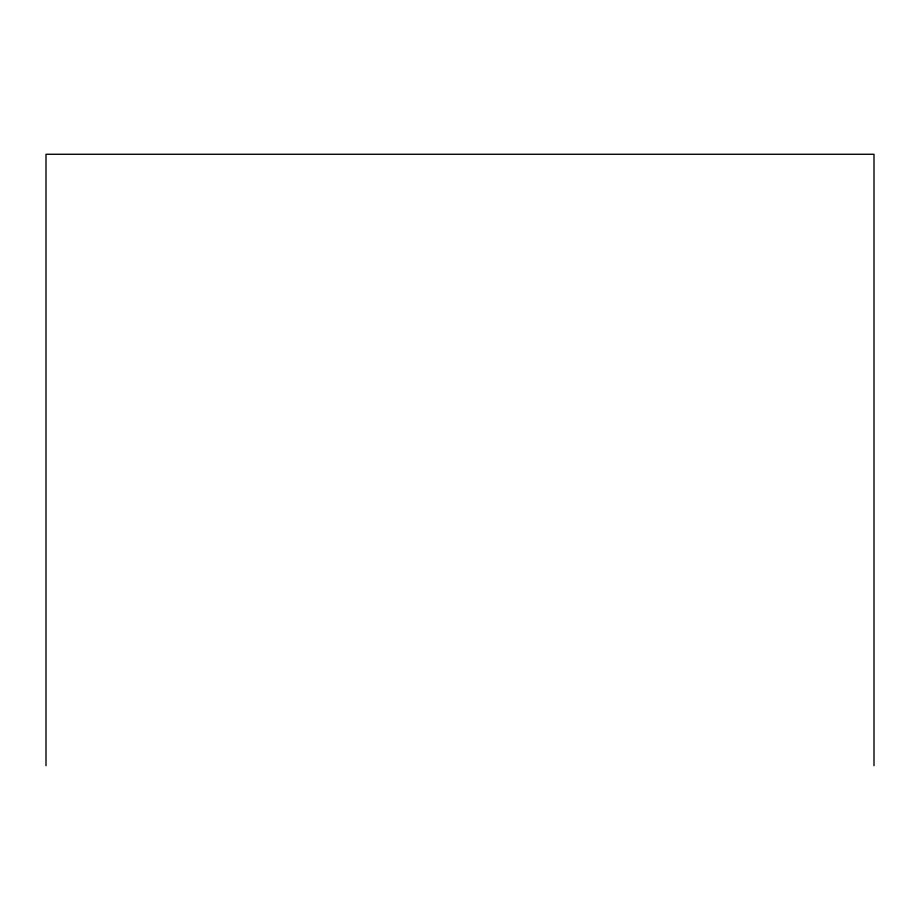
<?xml version="1.0" encoding="UTF-8"?>
<svg xmlns="http://www.w3.org/2000/svg" width="920" height="920" viewBox="0 0 920 920"><rect width="100%" height="100%" fill="white"/><g stroke="black" fill="none" stroke-linecap="round" stroke-linejoin="round"><path stroke-width="1.38" d="M874 765.727L874 154.273L46 154.273L46 765.727"/></g></svg>
